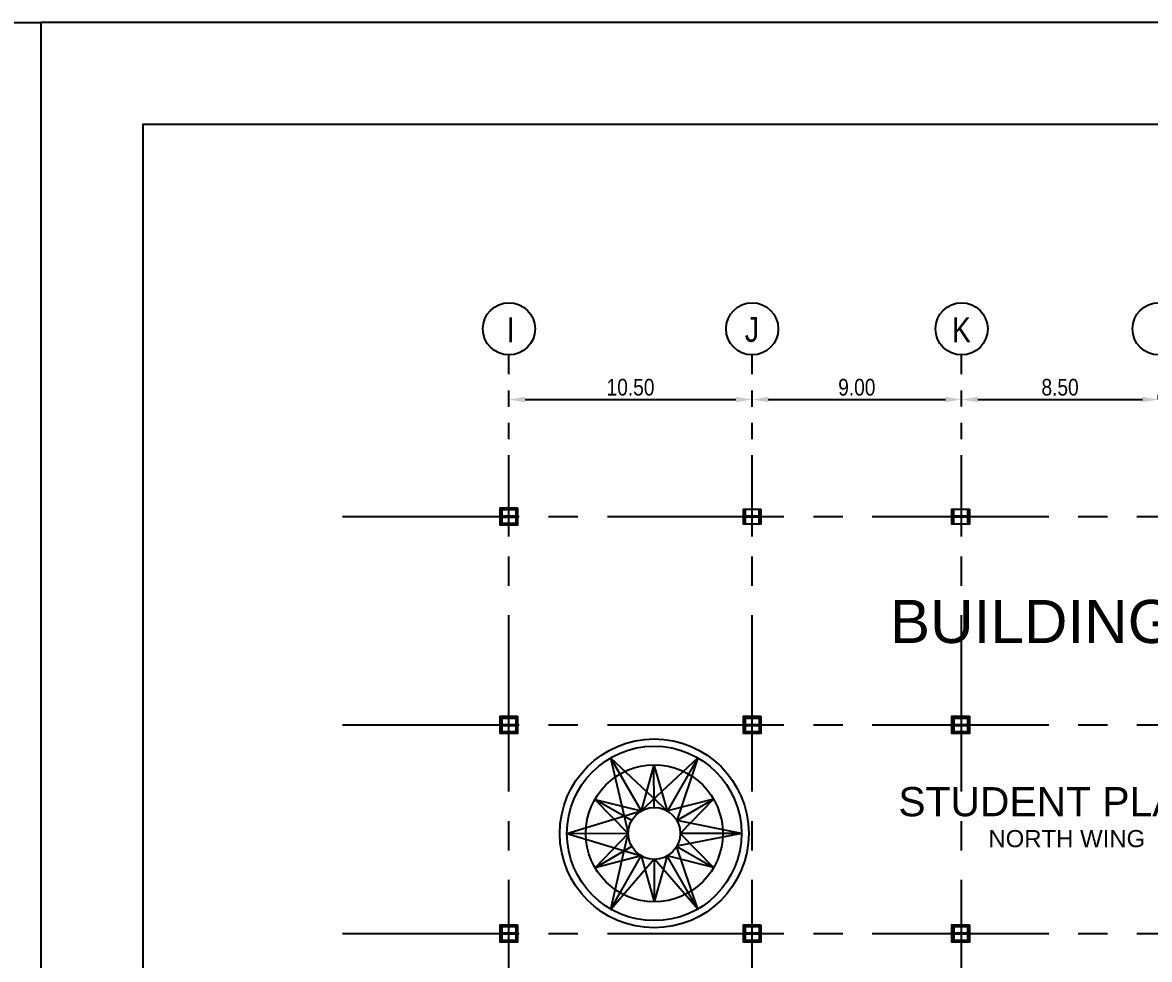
# Model space of a CAD drawing. Header units: millimetres. Extents: x 2148 to 2681, y 758 to 986.
# Drawn here: x 2173.05 to 2197.38, y 889.81 to 910.04 of the extents above; entities that cross this region are included whole.
import ezdxf

# ---------------------------------------------------------------- set-up
doc = ezdxf.new("R2010")
doc.units = ezdxf.units.MM
doc.linetypes.add('CENTER2', pattern=[28.575, 19.05, -3.175, 3.175, -3.175])
doc.linetypes.add('PHANTOMX2', pattern=[5, 2.5, -0.5, 0.5, -0.5, 0.5, -0.5])
for name, color, linetype in [("arch'l plan-pl", 8, 'Continuous'), ('cladding', 2, 'Continuous'), ('COL-EX', 2, 'Continuous'), ('COL-IN', 2, 'Continuous'), ('DIM', 20, 'Continuous'), ('ELAYOUT', 4, 'Continuous'), ('grid', 241, 'PHANTOMX2'), ('S_GRID LINES', 252, 'Continuous'), ('SCHRUBS', 3, 'ZIGZAG'), ('TEXT', 6, 'Continuous'), ('wall', 4, 'Continuous')]:
    doc.layers.add(name, color=color, linetype=linetype)
doc.styles.add('ARIALNW', font='ARIALN.TTF')
doc.styles.add('SWISS', font='swissl.ttf')
doc.linetypes.add('ZIGZAG', pattern='A,0.0001,-0.2,[131,ltypeshp.shx,S=0.2,R=0,X=-0.2,Y=0],-0.4,[131,ltypeshp.shx,S=0.2,R=180,X=0.2,Y=0],-0.2', length=0.8001)
doc.dimstyles.new('DIM 200', dxfattribs={"dimtxt": 0.36, "dimasz": 0.35, "dimexe": 0.1, "dimexo": 0, "dimgap": 0.08, "dimtad": 1, "dimlfac": 2, "dimrnd": 0.005, "dimzin": 1, "dimdsep": 46, "dimtxsty": 'ARIALNW', "dimcen": 0.09, "dimclrd": 6, "dimclre": 6, "dimclrt": 13, "dimadec": 0, "dimazin": 0, "dimtfac": 1, "dimtofl": 0, "dimtmove": 2, "dimatfit": 3, "dimfxl": 1, "dimtolj": 1, "dimtzin": 0, "dimarcsym": 0})

# ---------------------------------------------------------------- blocks, each defined once
blk = doc.blocks.new('A$C1DB67A09')
at = {"layer": 'Defpoints', "ltscale": 0.5, "elevation": 0}
blk.add_lwpolyline([(7.292, -83.48), (108.892, -83.48), (108.892, -7.28), (7.292, -7.28)], close=True, dxfattribs=at)
at = {"layer": 'wall', "color": 16, "linetype": 'ByBlock', "ltscale": 1.5, "elevation": 0}
blk.add_lwpolyline([(9.492, -81.28), (106.692, -81.28), (106.692, -9.48), (9.492, -9.48)], close=True, dxfattribs=at)
blk = doc.blocks.new('*D2195')
at = {"layer": 'Defpoints', "color": 0, "linetype": 'ByBlock', "ltscale": 0.5, "transparency": 16777216}
for p in [(2183.551, 901.899, 0), (2188.8, 901.899, 0), (2188.8, 901.899)]:
    blk.add_point(p, dxfattribs=at)
at = {"layer": 'ELAYOUT', "color": 6, "linetype": 'ByBlock', "lineweight": -2, "ltscale": 0.5, "transparency": 16777216}
for p, q in [((2183.551, 901.899), (2183.551, 901.999)), ((2188.8, 901.899), (2188.8, 901.999)), ((2183.901, 901.899), (2188.45, 901.899))]:
    blk.add_line(p, q, dxfattribs=at)
at = {"layer": 'ELAYOUT', "color": 6, "linetype": 'ByBlock', "ltscale": 0.5, "transparency": 16777216}
for points in [[(2183.901, 901.958), (2183.901, 901.841), (2183.551, 901.899)], [(2188.45, 901.958), (2188.45, 901.841), (2188.8, 901.899)]]:
    blk.add_solid(points, dxfattribs=at)
at = {"layer": 'ELAYOUT', "color": 13, "linetype": 'ByBlock', "ltscale": 0.5, "transparency": 16777216, "insert": (2186.176, 902.163), "char_height": 0.36, "attachment_point": 5, "style": 'ARIALNW'}
blk.add_mtext('\\A1;10.50', dxfattribs=at)
blk = doc.blocks.new('*D2196')
at = {"layer": 'Defpoints', "color": 0, "linetype": 'ByBlock', "ltscale": 0.5, "transparency": 16777216}
for p in [(2188.8, 901.899, 0), (2193.321, 901.899, 0), (2193.321, 901.899)]:
    blk.add_point(p, dxfattribs=at)
at = {"layer": 'ELAYOUT', "color": 6, "linetype": 'ByBlock', "lineweight": -2, "ltscale": 0.5, "transparency": 16777216}
for p, q in [((2188.8, 901.899), (2188.8, 901.999)), ((2193.321, 901.899), (2193.321, 901.999)), ((2189.15, 901.899), (2192.971, 901.899))]:
    blk.add_line(p, q, dxfattribs=at)
at = {"layer": 'ELAYOUT', "color": 6, "linetype": 'ByBlock', "ltscale": 0.5, "transparency": 16777216}
for points in [[(2189.15, 901.958), (2189.15, 901.841), (2188.8, 901.899)], [(2192.971, 901.958), (2192.971, 901.841), (2193.321, 901.899)]]:
    blk.add_solid(points, dxfattribs=at)
at = {"layer": 'ELAYOUT', "color": 13, "linetype": 'ByBlock', "ltscale": 0.5, "transparency": 16777216, "insert": (2191.06, 902.163), "char_height": 0.36, "attachment_point": 5, "style": 'ARIALNW'}
blk.add_mtext('\\A1;9.00', dxfattribs=at)
blk = doc.blocks.new('*D2197')
at = {"layer": 'Defpoints', "color": 0, "linetype": 'ByBlock', "ltscale": 0.5, "transparency": 16777216}
for p in [(2193.321, 901.899, 0), (2197.573, 901.899, 0), (2197.573, 901.899)]:
    blk.add_point(p, dxfattribs=at)
at = {"layer": 'ELAYOUT', "color": 6, "linetype": 'ByBlock', "lineweight": -2, "ltscale": 0.5, "transparency": 16777216}
for p, q in [((2193.321, 901.899), (2193.321, 901.999)), ((2197.573, 901.899), (2197.573, 901.999)), ((2193.671, 901.899), (2197.223, 901.899))]:
    blk.add_line(p, q, dxfattribs=at)
at = {"layer": 'ELAYOUT', "color": 6, "linetype": 'ByBlock', "ltscale": 0.5, "transparency": 16777216}
for points in [[(2193.671, 901.958), (2193.671, 901.841), (2193.321, 901.899)], [(2197.223, 901.958), (2197.223, 901.841), (2197.573, 901.899)]]:
    blk.add_solid(points, dxfattribs=at)
at = {"layer": 'ELAYOUT', "color": 13, "linetype": 'ByBlock', "ltscale": 0.5, "transparency": 16777216, "insert": (2195.447, 902.163), "char_height": 0.36, "attachment_point": 5, "style": 'ARIALNW'}
blk.add_mtext('\\A1;8.50', dxfattribs=at)

msp = doc.modelspace()

# ---------------------------------------------------------------- linework, layer by layer
for centre in [(2183.5523171, 903.4249843, 0.0000018), (2188.8012319, 903.4246703, 0.0000018), (2193.3218688, 903.4245126, 0.0000018), (2197.5740845, 903.4248266, 0.0000018)]:
    msp.add_circle(centre, 0.5634965)
at = {"layer": "arch'l plan-pl", "linetype": 'ByBlock', "ltscale": 0.5}
for p, q in [((2185.7462831, 894.1630754, 0), (2186.971167, 893.0151512, 0)), ((2185.7462831, 894.1630754, 0), (2186.1265245, 892.5355933, 0)), ((2185.7462831, 894.1630754, 0), (2186.4074889, 893.0165924, 0)), ((2187.6295178, 894.1630754, 0), (2186.4069132, 893.0162596, 0)), ((2187.6295178, 894.1630754, 0), (2186.9705914, 893.015484, 0)), ((2187.6295178, 894.1630754, 0), (2187.1740609, 892.8124198, 0)), ((2186.6810929, 894.0100612, 0), (2186.4049799, 893.0165977, 0)), ((2186.6853154, 893.0930987, 0), (2186.6810929, 894.0100612, 0)), ((2186.6810929, 894.0100612, 0), (2186.9688449, 893.0164869, 0)), ((2186.2004527, 892.8101782, 0), (2185.4042286, 893.2650026, 0)), ((2185.4042286, 893.2650026, 0), (2186.4066364, 893.0160991, 0)), ((2185.4042286, 893.2650026, 0), (2186.126002, 892.5312389, 0)), ((2187.9681821, 893.2709059, 0), (2186.9705914, 893.015484, 0)), ((2187.1740609, 892.8124198, 0), (2187.9681821, 893.2709059, 0)), ((2187.9681821, 893.2709059, 0), (2187.2505342, 892.531735, 0)), ((2184.8043096, 892.531735, 0), (2186.4064681, 893.0160015, 0)), ((2188.5714913, 892.531735, 0), (2187.1740609, 892.8124198, 0)), ((2184.8043096, 892.531735, 0), (2186.1265229, 892.5344139, 0)), ((2184.8043096, 892.531735, 0), (2186.4081826, 892.0456518, 0)), ((2186.1265308, 892.531735, 0), (2185.4110362, 891.7866763, 0)), ((2185.7498634, 890.8983333, 0), (2186.1265232, 892.5339214, 0)), ((2188.5714913, 892.531735, 0), (2187.1698802, 892.2534638, 0)), ((2187.9681821, 891.792564, 0), (2187.2492687, 892.5329144, 0)), ((2188.5714913, 892.531735, 0), (2187.2492702, 892.531735, 0)), ((2186.2030377, 892.2488144, 0), (2185.4110362, 891.7866763, 0)), ((2187.6259376, 890.8983333, 0), (2187.1695339, 892.2536638, 0)), ((2187.1698802, 892.2534638, 0), (2187.9681821, 891.792564, 0)), ((2186.4090367, 892.0451613, 0), (2185.4110362, 891.7866763, 0)), ((2185.7498634, 890.8983333, 0), (2186.4086095, 892.0454063, 0)), ((2185.7498634, 890.8983333, 0), (2186.6879005, 891.9850156, 0)), ((2186.4081826, 892.0456518, 0), (2186.6879005, 891.0533931, 0)), ((2186.9674652, 892.0449296, 0), (2186.6879005, 891.0533931, 0)), ((2187.6259376, 890.8983333, 0), (2186.6879005, 891.9850156, 0)), ((2186.6879005, 891.9850156, 0), (2186.6879005, 891.0533931, 0)), ((2187.6259376, 890.8983333, 0), (2186.9670383, 892.0446841, 0)), ((2187.9681821, 891.792564, 0), (2186.9673032, 892.0442229, 0))]:
    msp.add_line(p, q, dxfattribs=at)
at = {"layer": "arch'l plan-pl", "ltscale": 10}
for radius in [2.0381282, 2.0381282, 1.8835909, 0.5613697]:
    msp.add_circle((2186.6879005, 892.531735, 0.0000018), radius, dxfattribs=at)
at = {"layer": "arch'l plan-pl", "linetype": 'ByBlock', "ltscale": 0.5}
msp.add_circle((2186.6879005, 892.531735, 0.0000018), 1.4783419, dxfattribs=at)
at = {"layer": 'cladding', "elevation": 0.0000018}
for points in [[(2183.7388105, 899.5600565), (2183.7388105, 899.1850565), (2183.3638105, 899.1850565), (2183.3638105, 899.5600565)], [(2188.9888105, 899.5350565), (2188.9888105, 899.2100565), (2188.6138105, 899.2100565), (2188.6138105, 899.5350565)], [(2193.4888105, 899.5350565), (2193.4888105, 899.2100565), (2193.1138105, 899.2100565), (2193.1138105, 899.5350565)], [(2183.7388105, 895.0600565), (2183.7388105, 894.6850565), (2183.3638105, 894.6850565), (2183.3638105, 895.0600565)], [(2188.9888105, 895.0600565), (2188.9888105, 894.6850565), (2188.6138105, 894.6850565), (2188.6138105, 895.0600565)], [(2193.4888105, 895.0600565), (2193.4888105, 894.6850565), (2193.1138105, 894.6850565), (2193.1138105, 895.0600565)], [(2183.7388105, 890.5600565), (2183.7388105, 890.1850565), (2183.3638105, 890.1850565), (2183.3638105, 890.5600565)], [(2188.9888105, 890.5600565), (2188.9888105, 890.1850565), (2188.6138105, 890.1850565), (2188.6138105, 890.5600565)], [(2193.4888105, 890.5600565), (2193.4888105, 890.1850565), (2193.1138105, 890.1850565), (2193.1138105, 890.5600565)]]:
    msp.add_lwpolyline(points, close=True, dxfattribs=at)
at = {"layer": 'COL-EX', "elevation": 0.0000018}
for points in [[(2188.9463105, 899.3650565), (2188.9463105, 899.2225565), (2188.9763105, 899.2225565), (2188.9763105, 899.5225565), (2188.9463105, 899.5225565), (2188.9463105, 899.3800565), (2188.6563105, 899.3800565), (2188.6563105, 899.5225565), (2188.6263105, 899.5225565), (2188.6263105, 899.2225565), (2188.6563105, 899.2225565), (2188.6563105, 899.3650565)], [(2193.4463105, 899.3650565), (2193.4463105, 899.2225565), (2193.4763105, 899.2225565), (2193.4763105, 899.5225565), (2193.4463105, 899.5225565), (2193.4463105, 899.3800565), (2193.1563105, 899.3800565), (2193.1563105, 899.5225565), (2193.1263105, 899.5225565), (2193.1263105, 899.2225565), (2193.1563105, 899.2225565), (2193.1563105, 899.3650565)]]:
    msp.add_lwpolyline(points, close=True, dxfattribs=at)
at = {"layer": 'COL-IN'}
for p, q in [((2183.3763105, 899.1975565, 0), (2183.3763105, 899.5475565, 0)), ((2183.3763105, 899.5475565, 0), (2183.7263105, 899.5475565, 0)), ((2183.4013105, 899.5475565, 0), (2183.4013105, 899.1975565, 0)), ((2183.4013105, 899.5225565, 0), (2183.7013105, 899.5225565, 0)), ((2183.7013105, 899.5475565, 0), (2183.7013105, 899.1975565, 0)), ((2183.7263105, 899.5475565, 0), (2183.7263105, 899.1975565, 0)), ((2183.4013105, 899.3850565, 0), (2183.7013105, 899.3850565, 0)), ((2183.4013105, 899.3600565, 0), (2183.7013105, 899.3600565, 0)), ((2183.7263105, 899.1975565, 0), (2183.3763105, 899.1975565, 0)), ((2183.7013105, 899.2225565, 0), (2183.4013105, 899.2225565, 0)), ((2183.3763105, 894.6975565, 0), (2183.3763105, 895.0475565, 0)), ((2183.3763105, 895.0475565, 0), (2183.7263105, 895.0475565, 0)), ((2183.4013105, 895.0475565, 0), (2183.4013105, 894.6975565, 0)), ((2183.4013105, 895.0225565, 0), (2183.7013105, 895.0225565, 0)), ((2183.4013105, 894.8850565, 0), (2183.7013105, 894.8850565, 0)), ((2183.7013105, 895.0475565, 0), (2183.7013105, 894.6975565, 0)), ((2183.7263105, 895.0475565, 0), (2183.7263105, 894.6975565, 0)), ((2188.6263105, 894.6975565), (2188.6263105, 895.0475565)), ((2188.6263105, 895.0475565), (2188.9763105, 895.0475565)), ((2188.6513105, 895.0475565), (2188.6513105, 894.6975565)), ((2188.6513105, 895.0225565), (2188.9513105, 895.0225565)), ((2188.6513105, 894.8850565), (2188.9513105, 894.8850565)), ((2188.9513105, 895.0475565), (2188.9513105, 894.6975565)), ((2188.9763105, 895.0475565), (2188.9763105, 894.6975565)), ((2193.1263105, 894.6975565, 0), (2193.1263105, 895.0475565, 0)), ((2193.1263105, 895.0475565, 0), (2193.4763105, 895.0475565, 0)), ((2193.1513105, 895.0475565, 0), (2193.1513105, 894.6975565, 0)), ((2193.1513105, 895.0225565, 0), (2193.4513105, 895.0225565, 0)), ((2193.1513105, 894.8850565, 0), (2193.4513105, 894.8850565, 0)), ((2193.4513105, 895.0475565, 0), (2193.4513105, 894.6975565, 0)), ((2193.4763105, 895.0475565, 0), (2193.4763105, 894.6975565, 0)), ((2183.7263105, 894.6975565, 0), (2183.3763105, 894.6975565, 0)), ((2183.4013105, 894.8600565, 0), (2183.7013105, 894.8600565, 0)), ((2183.7013105, 894.7225565, 0), (2183.4013105, 894.7225565, 0)), ((2188.9763105, 894.6975565), (2188.6263105, 894.6975565)), ((2188.6513105, 894.8600565), (2188.9513105, 894.8600565)), ((2188.9513105, 894.7225565), (2188.6513105, 894.7225565)), ((2193.4763105, 894.6975565, 0), (2193.1263105, 894.6975565, 0)), ((2193.1513105, 894.8600565, 0), (2193.4513105, 894.8600565, 0)), ((2193.4513105, 894.7225565, 0), (2193.1513105, 894.7225565, 0)), ((2183.3763105, 890.1975565, 0), (2183.3763105, 890.5475565, 0)), ((2183.3763105, 890.5475565, 0), (2183.7263105, 890.5475565, 0)), ((2183.4013105, 890.5475565, 0), (2183.4013105, 890.1975565, 0)), ((2183.4013105, 890.5225565, 0), (2183.7013105, 890.5225565, 0)), ((2183.7013105, 890.5475565, 0), (2183.7013105, 890.1975565, 0)), ((2183.7263105, 890.5475565, 0), (2183.7263105, 890.1975565, 0)), ((2188.6263105, 890.1975565), (2188.6263105, 890.5475565)), ((2188.6263105, 890.5475565), (2188.9763105, 890.5475565)), ((2188.6513105, 890.5475565), (2188.6513105, 890.1975565)), ((2188.6513105, 890.5225565), (2188.9513105, 890.5225565)), ((2188.9513105, 890.5475565), (2188.9513105, 890.1975565)), ((2188.9763105, 890.5475565), (2188.9763105, 890.1975565)), ((2193.1263105, 890.1975565, 0), (2193.1263105, 890.5475565, 0)), ((2193.1263105, 890.5475565, 0), (2193.4763105, 890.5475565, 0)), ((2193.1513105, 890.5475565, 0), (2193.1513105, 890.1975565, 0)), ((2193.1513105, 890.5225565, 0), (2193.4513105, 890.5225565, 0)), ((2193.4513105, 890.5475565, 0), (2193.4513105, 890.1975565, 0)), ((2193.4763105, 890.5475565, 0), (2193.4763105, 890.1975565, 0)), ((2183.4013105, 890.3850565, 0), (2183.7013105, 890.3850565, 0)), ((2183.4013105, 890.3600565, 0), (2183.7013105, 890.3600565, 0)), ((2188.6513105, 890.3850565), (2188.9513105, 890.3850565)), ((2188.6513105, 890.3600565), (2188.9513105, 890.3600565)), ((2193.1513105, 890.3850565, 0), (2193.4513105, 890.3850565, 0)), ((2193.1513105, 890.3600565, 0), (2193.4513105, 890.3600565, 0)), ((2183.7263105, 890.1975565, 0), (2183.3763105, 890.1975565, 0)), ((2183.7013105, 890.2225565, 0), (2183.4013105, 890.2225565, 0)), ((2188.9763105, 890.1975565), (2188.6263105, 890.1975565)), ((2188.9513105, 890.2225565), (2188.6513105, 890.2225565)), ((2193.4763105, 890.1975565, 0), (2193.1263105, 890.1975565, 0)), ((2193.4513105, 890.2225565, 0), (2193.1513105, 890.2225565, 0))]:
    msp.add_line(p, q, dxfattribs=at)
at = {"layer": 'Defpoints', "ltscale": 0.5, "elevation": 0}
msp.add_lwpolyline([(2173.4500187, 833.8388045), (2275.0500187, 833.8388045), (2275.0500187, 910.0388045), (2173.4500187, 910.0388045)], close=True, dxfattribs=at)
at = {"layer": 'grid', "ltscale": 0.7}
for p, q in [((2183.5511235, 898.944703, 0), (2183.5511235, 902.86133, 0)), ((2188.8000383, 898.9450169, 0), (2188.8000383, 902.86133, 0)), ((2188.8000383, 898.944703, 0), (2188.8000383, 902.86133, 0)), ((2193.3206752, 898.9451747, 0), (2193.3206752, 902.86133))]:
    msp.add_line(p, q, dxfattribs=at)
at = {"layer": 'S_GRID LINES', "linetype": 'CENTER2', "ltscale": 0.2}
for p, q in [((2179.9619836, 899.3725565), (2206.0731711, 899.3725565, 0)), ((2183.5511235, 876.2882914, 0), (2183.5511235, 898.944703, 0)), ((2188.8000383, 876.2882914, 0), (2188.8000383, 898.944703, 0)), ((2193.3206752, 876.2884491, 0), (2193.3206752, 898.9448607, 0)), ((2179.9619836, 894.8725565), (2206.2977566, 894.8725565, 0)), ((2179.9619836, 890.3725565), (2206.2871306, 890.3725565, 0))]:
    msp.add_line(p, q, dxfattribs=at)
at = {"layer": 'SCHRUBS', "color": 1, "linetype": 'Continuous', "elevation": 0}
msp.add_lwpolyline([(2147.8786448, 910.0388045), (2173.4500187, 910.0388045), (2173.4500187, 878.4428045), (2147.8786448, 878.4428045)], close=True, dxfattribs=at)

# ---------------------------------------------------------------- block references
at = {"layer": 'DIM', "color": 8}
msp.add_blockref('A$C1DB67A09', (2166.158248, 917.3189005), dxfattribs=at)

# ---------------------------------------------------------------- texts
at = {"layer": 'TEXT', "style": 'SWISS'}
msp.add_text('BUILDING - 2', height=0.931411859, rotation=359.98971085, dxfattribs=at).set_placement((2191.7740754, 896.6427529, 0.0000021))
for s, height, p in [('STUDENT PLAZA', 0.630377748, (2191.9565953, 892.9017558, 0.0000018)), ('NORTH WING', 0.3696, (2193.9004698, 892.2342718, 0.0000018))]:
    msp.add_text(s, height=height, dxfattribs=at).set_placement(p)
at = {"layer": 'TEXT', "char_height": 0.54, "width": 3.396423809, "attachment_point": 1, "style": 'ARIALNW'}
for s, insert in [('I', (2183.5045331, 903.6741133, 0)), ('J', (2188.6426787, 903.6845125, 0)), ('K', (2193.1107893, 903.6736416, 0))]:
    msp.add_mtext(s, dxfattribs=dict(at, insert=insert))

# ---------------------------------------------------------------- dimensions: what is measured, and where the dimension line sits
at = {"layer": 'ELAYOUT', "linetype": 'ByBlock', "ltscale": 0.5}
dim = msp.add_linear_dim(base=(2188.8000383, 901.8993286, 0.0000018), p1=(2183.5511235, 901.8993286, 0), p2=(2188.8000383, 901.8993286, 0), dimstyle='DIM 200', dxfattribs=at)
dim.commit()
dim.dimension.update_dxf_attribs({"geometry": '*D2195', "text_midpoint": (2186.1755809, 902.1631349, 0.0000018)})
for base, p1, p2, text, picture, middle in [((2193.3206752, 901.8993286, 0.0000018), (2188.8000383, 901.8993286, 0), (2193.3206752, 901.8993286, 0), '9.00', '*D2196', (2191.0603567, 902.1631349, 0.0000018)), ((2197.5728908, 901.8993286, 0.0000018), (2193.3206752, 901.8993286, 0), (2197.5728908, 901.8993286, 0), '8.50', '*D2197', (2195.446783, 902.1631349, 0.0000018))]:
    dim = msp.add_linear_dim(base=base, p1=p1, p2=p2, text=text, dimstyle='DIM 200', dxfattribs=at)
    dim.commit()
    dim.dimension.update_dxf_attribs({"geometry": picture, "text_midpoint": middle})

doc.saveas('drawing.dxf')
